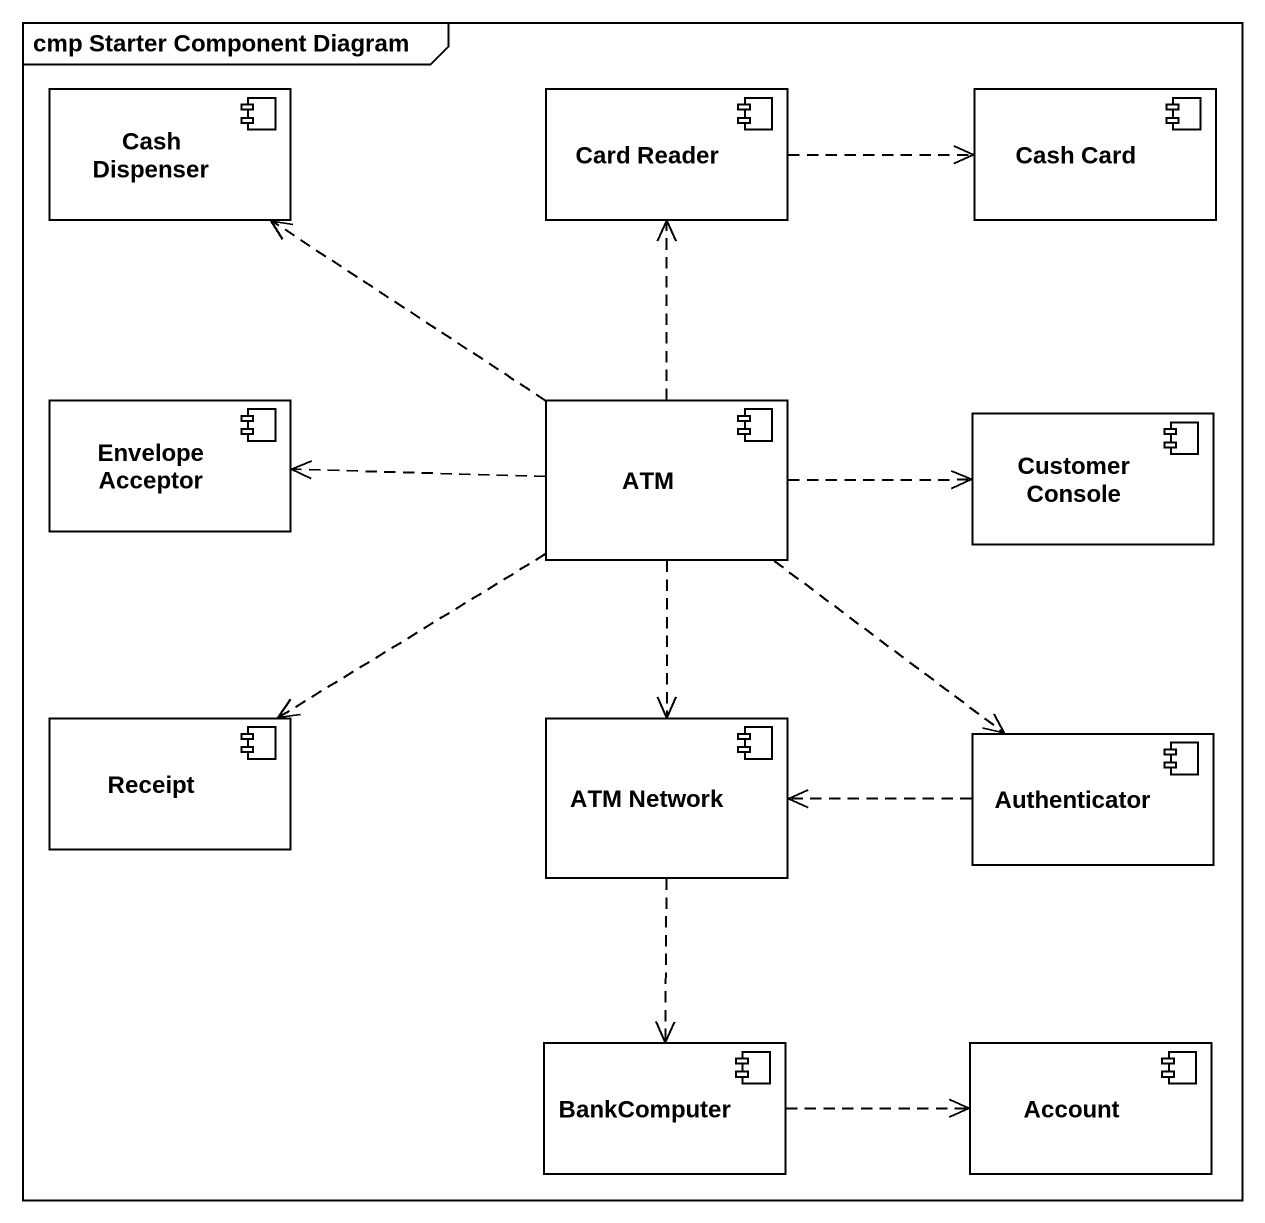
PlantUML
@startuml
mainframe cmp Starter Component Diagram
component "Cash Dispenser" as Cash_Dispenser
component "Card Reader" as Card_Reader
component "Cash Card" as Cash_Card
component "Envelope Acceptor" as Envelope_Acceptor
component ATM
component "Customer Console" as Customer_Console
component Receipt
component "ATM Network" as ATM_Network
component Authenticator
component BankComputer
component Account
Card_Reader .right.> Cash_Card
ATM .up.> Cash_Dispenser
ATM .up.> Card_Reader
ATM .left.> Envelope_Acceptor
ATM .right.> Customer_Console
ATM ..> Receipt
ATM ..> ATM_Network
ATM ..> Authenticator
ATM_Network ..> BankComputer
Authenticator .left.> ATM_Network
BankComputer .right.> Account
@enduml
